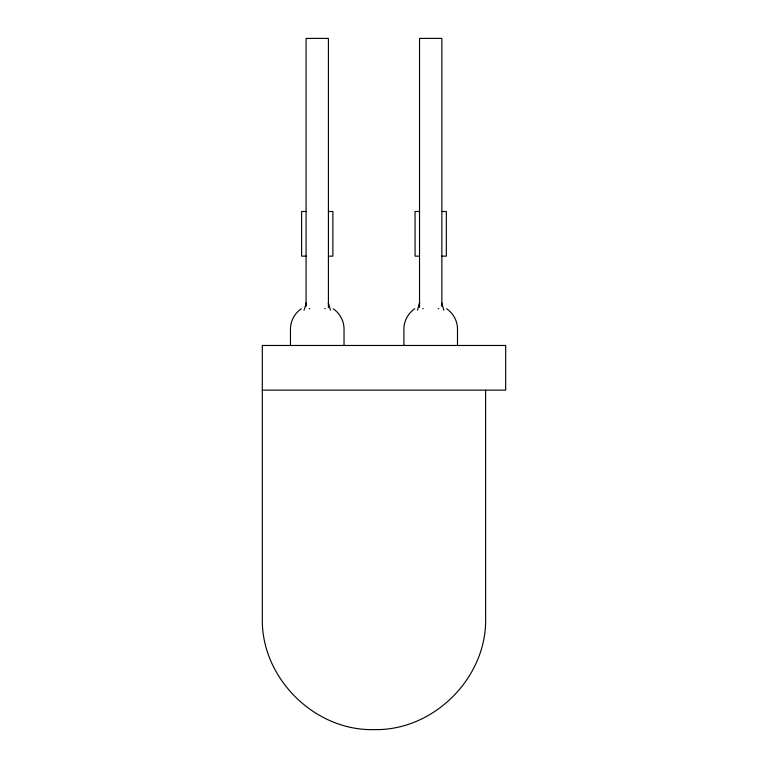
<?xml version="1.0" encoding="UTF-8"?>
<svg xmlns="http://www.w3.org/2000/svg" width="768" height="768" viewBox="0 0 768 768"><rect width="100%" height="100%" fill="white"/><g stroke="black" fill="none" stroke-linecap="round" stroke-linejoin="round"><path stroke-width="1.15" d="M306.038 303.85L305.933 304.656M419.386 304.656L419.482 303.85A7.958 5.626 90 0 0 419.53 302.87L417.504 310.166M309.686 308.534L309.168 308.755M423.226 308.515L422.707 308.736M304.051 310.166L306.019 304.022A8.035 5.683 -90 0 0 306.077 302.87M301.315 308.774C294.605 313.219 290.419 321.12 290.458 329.165L290.458 345.475M414.758 308.774C408.058 313.219 403.872 321.12 403.901 329.165L403.901 345.475M306.077 211.478L301.613 211.478L301.613 256.147L306.077 256.147M328.416 211.478L332.88 211.478L332.88 256.147L328.416 256.147M419.53 211.478L415.066 211.478L415.066 256.147L419.53 256.147M441.859 211.478L446.333 211.478L446.333 256.147L441.859 256.147M262.31 390.144L505.69 390.144L505.69 345.475L262.31 345.475L262.31 617.933C260.803 677.606 314.304 731.098 373.968 729.6C433.642 731.098 487.133 677.606 485.635 617.933L485.597 390.144M324.739 308.573L325.238 308.736M438.778 308.755L438.23 308.467M446.63 308.774C453.341 313.219 457.526 321.12 457.488 329.165L457.488 345.475M333.178 308.774C339.888 313.219 344.074 321.12 344.035 329.165L344.035 345.475M443.885 310.166L441.926 304.022A8.035 5.683 90 0 1 441.859 302.87M330.442 310.166L328.416 302.87A7.958 5.626 -90 0 0 328.454 303.85L328.55 304.656M441.859 306.422L441.859 38.4L419.53 38.4L419.53 307.363M328.416 307.603L328.416 38.4L306.077 38.4L306.077 306.422"/></g></svg>
